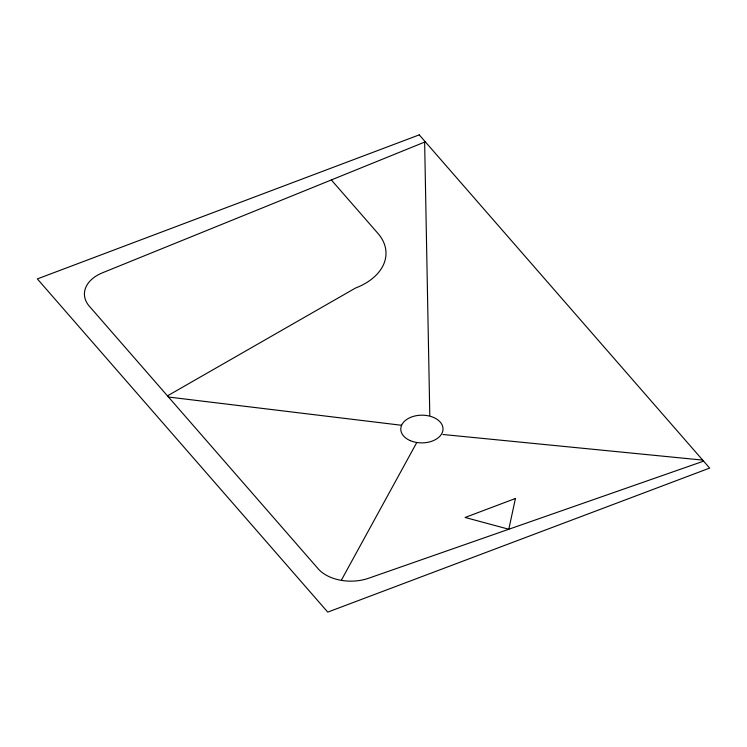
<?xml version="1.0" encoding="UTF-8"?>
<svg xmlns="http://www.w3.org/2000/svg" width="747" height="747" viewBox="0 0 747 747"><rect width="100%" height="100%" fill="white"/><g stroke="black" fill="none" stroke-linecap="round" stroke-linejoin="round"><path stroke-width="1.12" d="M341.426 580.064L416.723 442.626M167.468 395.863L355.432 288.081A61.058 40.058 -0.3 0 0 377.982 233.456L331.341 179.943M425.295 141.827L102.488 272.795A37.882 24.847 -0.3 0 0 88.818 305.626L318.717 569.41A37.882 24.847 -0.3 0 0 368.691 578.225L703.599 461.142M442.98 434.502L702.003 460.031M168.579 397.04L401.606 425.286M424.632 141.79L429.796 415.537M515.43 498.482L508.81 529.24L465.11 517.466L515.43 498.482M419.244 134.88L37.35 278.911L327.756 612.12L709.65 468.089L419.244 134.88M410.383 440.683A21.121 13.857 -0.3 0 0 442.99 429.702A21.121 13.857 -0.3 0 0 412.325 416.714A21.121 13.857 -0.3 0 0 410.383 440.683"/></g></svg>
